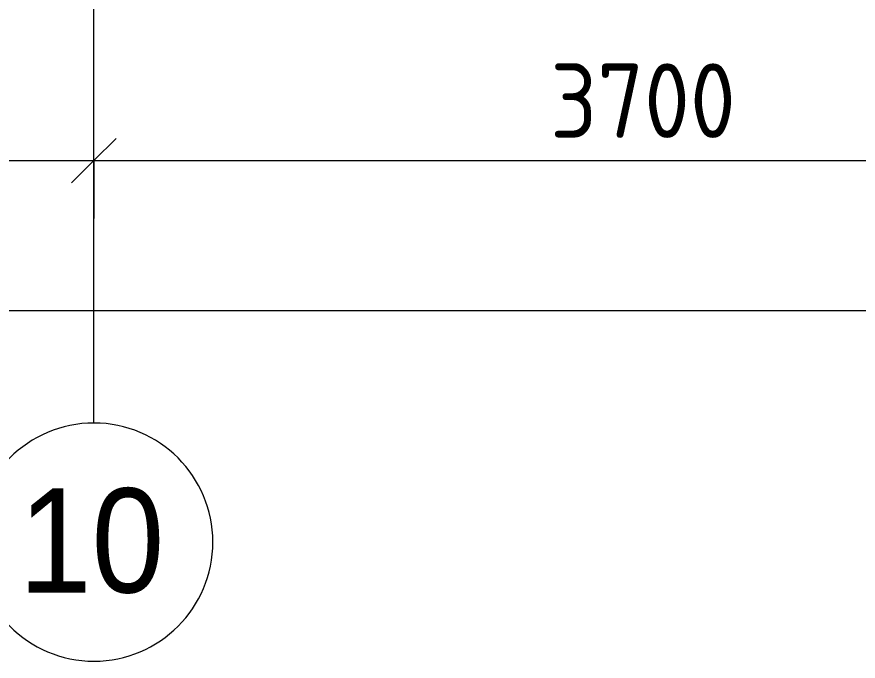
# Model space of a CAD drawing. Header units: millimetres. Extents: x -5368 to 196898, y -8553 to 29000.
# Drawn here: x 29351 to 32180, y -2706 to -542 of the extents above; entities that cross this region are included whole.
import ezdxf

# ---------------------------------------------------------------- set-up
doc = ezdxf.new("R2010")
doc.units = ezdxf.units.MM
for name, color, linetype, lineweight in [('A-ANNO-DIMS', 7, 'Continuous', 9), ('A-ANNO-DIMS-100', 7, 'Continuous', 9), ('Оси', 7, 'Continuous', 9), ('Оси-1', 7, 'Continuous', 20)]:
    doc.layers.add(name, color=color, linetype=linetype, lineweight=lineweight)
doc.styles.add('Arial', font='arial.ttf', dxfattribs={"width": 0.9, "height": 350})
doc.styles.add('ISOCPEUR', font='isocpeur.ttf', dxfattribs={"width": 0.9, "height": 250})
doc.dimstyles.new('ISO-2_5_0_9К_БОЛЬШОЙ', dxfattribs={"dimscale": 304.8, "dimtxt": 248.995294, "dimasz": 0.492126, "dimexe": 0.393701, "dimexo": 0.984252, "dimgap": 0, "dimtad": 1, "dimdec": 0, "dimrnd": 10, "dimzin": 0, "dimdsep": 46, "dimtxsty": 'ISOCPEUR', "dimblk1": 'OBLIQUE', "dimblk2": 'OBLIQUE', "dimsah": 1, "dimcen": 0.09, "dimdle": 0.393701, "dimazin": 0, "dimtfac": 1, "dimtdec": 4, "dimtix": 1, "dimtmove": 0, "dimatfit": 3, "dimfxl": 1, "dimtvp": 1, "dimtolj": 1, "dimtzin": 0, "dimarcsym": 2})

# ---------------------------------------------------------------- blocks, each defined once
blk = doc.blocks.new('Ось сетки - D8-29747960-План раскладки напольных покрытий 3 этажа в осях 1-12')
at = {"layer": 'Оси-1'}
for start, end in [(360, 180), (180, 360)]:
    blk.add_arc((0, 0), 4, start, end, dxfattribs=at)
blk = doc.blocks.new('DIMBLOCK9-План раскладки напольных покрытий 3 этажа в осях 1-12')
at = {"layer": 'A-ANNO-DIMS-100'}
for p, q in [((25910, -1218.7), (25910, -904.8)), ((29610, -1218.7), (29610, -904.8)), ((25910, -1024.8), (29610, -1024.8)), ((25910, -1024.8), (25910, -1218.7)), ((29610, -1024.8), (29610, -1218.7))]:
    blk.add_line(p, q, dxfattribs=at)
at = {"layer": 'A-ANNO-DIMS-100', "lineweight": 20}
for p, q in [((25910, -1024.8), (25985, -949.8)), ((29610, -1024.8), (29685, -949.8)), ((25910, -1024.8), (25835, -1099.8)), ((29610, -1024.8), (29535, -1099.8))]:
    blk.add_line(p, q, dxfattribs=at)
at = {"layer": 'A-ANNO-DIMS-100', "color": 0, "insert": (27444, -698.2), "char_height": 250, "width": 758.478, "attachment_point": 1, "line_spacing_factor": 1.149209, "style": 'ISOCPEUR'}
blk.add_mtext('3700', dxfattribs=at)
blk = doc.blocks.new('_Oblique')
at = {"color": 0, "linetype": 'ByBlock', "lineweight": -2}
blk.add_line((-0.5, -0.5), (0.5, 0.5), dxfattribs=at)
blk = doc.blocks.new('DIMBLOCK10-План раскладки напольных покрытий 3 этажа в осях 1-12')
at = {"layer": 'A-ANNO-DIMS-100'}
for p, q in [((29610, -1218.7), (29610, -904.8)), ((33310, -1218.7), (33310, -904.8)), ((29610, -1024.8), (33310, -1024.8)), ((29610, -1024.8), (29610, -1218.7)), ((33310, -1024.8), (33310, -1218.7))]:
    blk.add_line(p, q, dxfattribs=at)
at = {"layer": 'A-ANNO-DIMS-100', "lineweight": 20}
for p, q in [((29610, -1024.8), (29685, -949.8)), ((33310, -1024.8), (33385, -949.8)), ((29610, -1024.8), (29535, -1099.8)), ((33310, -1024.8), (33235, -1099.8))]:
    blk.add_line(p, q, dxfattribs=at)
at = {"layer": 'A-ANNO-DIMS-100', "color": 0, "insert": (31144, -698.2), "char_height": 250, "width": 758.478, "attachment_point": 1, "line_spacing_factor": 1.149209, "style": 'ISOCPEUR'}
blk.add_mtext('3700', dxfattribs=at)
blk = doc.blocks.new('DIMBLOCK25-План раскладки напольных покрытий 3 этажа в осях 1-12')
at = {"layer": 'A-ANNO-DIMS-100'}
for p, q in [((110, -1722.4), (110, -1408.5)), ((38310, -1722.4), (38310, -1408.5)), ((-10, -1528.5), (38430, -1528.5)), ((110, -1528.5), (110, -1722.4)), ((38310, -1528.5), (38310, -1722.4))]:
    blk.add_line(p, q, dxfattribs=at)
at = {"layer": 'A-ANNO-DIMS-100', "lineweight": 20}
for p, q in [((110, -1528.5), (185, -1453.5)), ((38310, -1528.5), (38385, -1453.5)), ((110, -1528.5), (35, -1603.5)), ((38310, -1528.5), (38235, -1603.5))]:
    blk.add_line(p, q, dxfattribs=at)
at = {"layer": 'A-ANNO-DIMS-100', "color": 0, "insert": (18815, -1201.9), "char_height": 250, "width": 948.097, "attachment_point": 1, "line_spacing_factor": 1.149209, "style": 'ISOCPEUR'}
blk.add_mtext('38200', dxfattribs=at)

msp = doc.modelspace()

# ---------------------------------------------------------------- linework, layer by layer
at = {"layer": 'Оси'}
msp.add_line((29610, -1906.3), (29610, 593.7), dxfattribs=at)

# ---------------------------------------------------------------- block references
at = {"layer": 'Оси-1', "xscale": 99.99999999999993, "yscale": 99.99999999999993, "zscale": 99.99999999999993}
msp.add_blockref('Ось сетки - D8-29747960-План раскладки напольных покрытий 3 этажа в осях 1-12', (29610, -2306.3), dxfattribs=at)

# ---------------------------------------------------------------- texts
at = {"layer": 'Оси', "insert": (29357.4, -2125.6), "char_height": 350, "width": 606.076, "attachment_point": 1, "style": 'Arial'}
msp.add_mtext('10', dxfattribs=at)

# ---------------------------------------------------------------- dimensions: what is measured, and where the dimension line sits
at = {"layer": 'A-ANNO-DIMS'}
for base, p1, p2, override, picture, middle in [((29610, -1024.8), (25910, -918.7), (29610, -918.7), {"dimpost": '<>', "dimfxl": 3700}, 'DIMBLOCK9-План раскладки напольных покрытий 3 этажа в осях 1-12', (27760, -899.8)), ((33310, -1024.8), (29610, -918.7), (33310, -918.7), {"dimpost": '<>', "dimfxl": 3700}, 'DIMBLOCK10-План раскладки напольных покрытий 3 этажа в осях 1-12', (31460, -899.8)), ((38310, -1528.5), (110, -1422.4), (38310, -1422.4), {"dimpost": '<>', "dimfxl": 38199.999966}, 'DIMBLOCK25-План раскладки напольных покрытий 3 этажа в осях 1-12', (19210, -1403.5))]:
    dim = msp.add_linear_dim(base=base, p1=p1, p2=p2, dimstyle='ISO-2_5_0_9К_БОЛЬШОЙ', override=override, dxfattribs=at)
    dim.commit()
    dim.dimension.update_dxf_attribs({"geometry": picture, "text_midpoint": middle})

doc.saveas('drawing.dxf')
